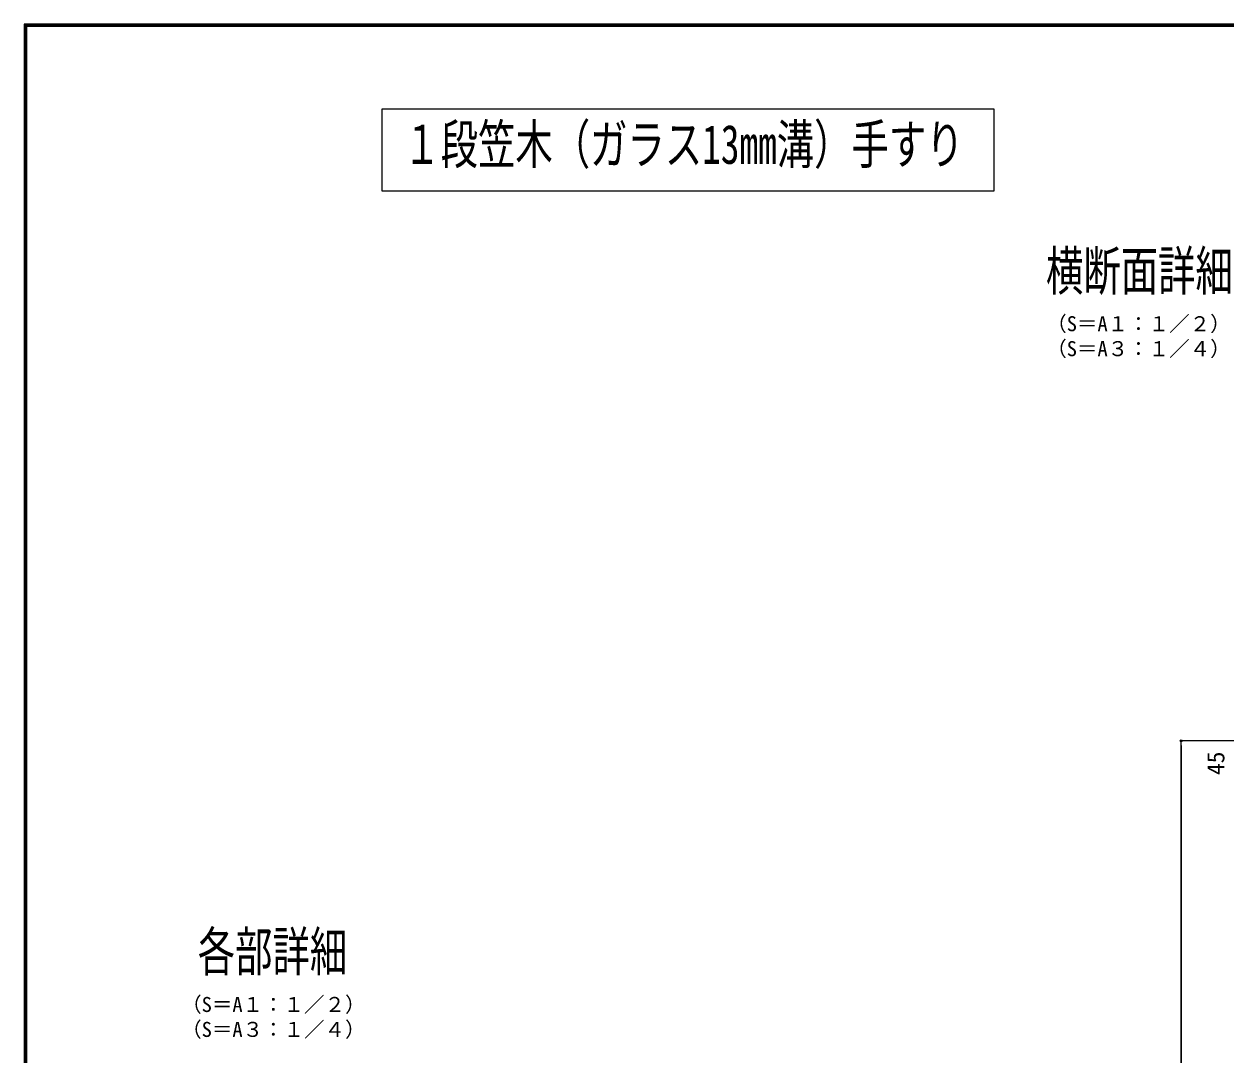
# Model space of a CAD drawing. Units: millimetres at full size; details may follow other scales. Extents: x -3501 to 3497, y -1129 to 1133.
# Drawn here: x 295 to 1496, y 103 to 1133 of the extents above; entities that cross this region are included whole.
import ezdxf
from ezdxf.enums import TextEntityAlignment as Align

# ---------------------------------------------------------------- set-up
doc = ezdxf.new("R2010")
doc.units = ezdxf.units.MM
doc.header["$LTSCALE"] = 4
doc.header["$PDMODE"] = 32
doc.header["$PDSIZE"] = 2
for name, color, linetype, lineweight in [('0-0_0', 7, 'Continuous', 18), ('0-1_1手摺寸法', 3, 'Continuous', 18), ('0-F_WAKU', 7, 'Continuous', 18)]:
    doc.layers.add(name, color=color, linetype=linetype, lineweight=lineweight)
doc.styles.add('ＭＳ ゴシック', font='')
doc.styles.get('ＭＳ ゴシック').set_extended_font_data('MS Gothic')

msp = doc.modelspace()

# ---------------------------------------------------------------- linework, layer by layer
at = {"layer": '0-0_0'}
msp.add_lwpolyline([(1263.781, 966.139), (652.543, 966.139), (652.543, 1048.465), (1263.781, 1048.465)], close=True, dxfattribs=at)
at = {"layer": '0-1_1手摺寸法'}
for p, q in [((1712.247, 417.108), (1450.813, 417.108)), ((1450.813, -682.892), (1450.813, 417.108)), ((1450.813, 412.508), (1450.813, -678.292))]:
    msp.add_line(p, q, dxfattribs=at)
msp.add_point((1450.813, 417.108), dxfattribs=at)
at = {"layer": '0-F_WAKU'}
for p, q in [((294.604, 1133.2), (294.604, -1129.2)), ((3497.004, 1133.2), (294.604, 1133.2)), ((295.204, 1132.6), (295.204, -1128.6)), ((3496.404, 1132.6), (295.204, 1132.6)), ((295.804, 1132), (295.804, -1128)), ((3495.804, 1132), (295.804, 1132)), ((296.404, 1131.4), (296.404, -1127.4)), ((3495.204, 1131.4), (296.404, 1131.4)), ((297.004, 1130.8), (297.004, -1126.8)), ((3494.604, 1130.8), (297.004, 1130.8))]:
    msp.add_line(p, q, dxfattribs=at)

# ---------------------------------------------------------------- texts
at = {"layer": '0-0_0', "style": 'ＭＳ ゴシック', "width": 0.7}
for s, p in [('１段笠木（ガラス13mm溝）手すり', (673.606, 981.755)), ('横断面詳細', (1315.761, 855.38)), ('各部詳細', (468.156, 175.206))]:
    msp.add_text(s, height=39.1, dxfattribs=at).set_placement(p, align=Align.BOTTOM_LEFT)
at = {"layer": '0-0_0', "style": 'ＭＳ ゴシック'}
for s, p in [('（S＝A１：１／２）', (1316.058, 821.755)), ('（S＝A３：１／４）', (1316.058, 796.848)), ('（S＝A１：１／２）', (451.634, 141.582)), ('（S＝A３：１／４）', (451.634, 116.675))]:
    msp.add_text(s, height=15.01, dxfattribs=at).set_placement(p, align=Align.BOTTOM_LEFT)
at = {"layer": '0-1_1手摺寸法', "style": 'ＭＳ ゴシック'}
msp.add_text('45', height=17.27, rotation=90, dxfattribs=at).set_placement((1499.218, 382.831), align=Align.BOTTOM_LEFT)

doc.saveas('drawing.dxf')
